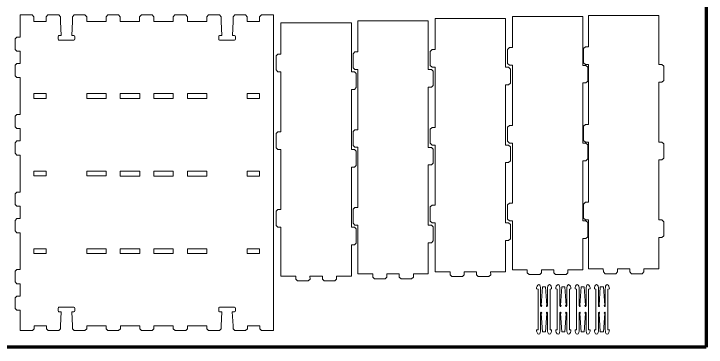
# Model space of a CAD drawing. Header units: inches. Extents: x -25 to 802, y -637 to 216.
# Drawn here: x 410 to 801.8, y -637.1 to -448.2 of the extents above; entities that cross this region are included whole.
import ezdxf

# ---------------------------------------------------------------- set-up
doc = ezdxf.new("R2010")
doc.units = ezdxf.units.IN
doc.header["$MEASUREMENT"] = 0
doc.layers.add('Layer 1', color=7, linetype='Continuous')

# ---------------------------------------------------------------- blocks, each defined once
blk = doc.blocks.new('block 31')
at = {"layer": 'Layer 1', "lineweight": 0}
blk.add_lwpolyline([(600.97, -453.32), (561.13, -453.32), (561.13, -471.01), (559.4, -471.01), (558.4, -472.01), (558.4, -480.01), (559.4, -481.01), (561.13, -481.01), (561.13, -515.07), (559.4, -515.07), (558.4, -516.07), (558.4, -524.07), (559.4, -525.07), (561.13, -525.07), (561.13, -559.13), (559.4, -559.13), (558.4, -560.13), (558.4, -568.13), (559.4, -569.13), (561.13, -569.13), (561.13, -596.83), (569.56, -596.83), (569.57, -598.56), (570.57, -599.56), (576.57, -599.56), (577.57, -598.56), (577.56, -596.83), (584.56, -596.83), (584.57, -598.56), (585.57, -599.56), (591.57, -599.56), (592.57, -598.56), (592.56, -596.83), (600.97, -596.83), (600.97, -579.14), (602.74, -579.14), (603.74, -578.14), (603.74, -570.14), (602.74, -569.14), (600.97, -569.14), (600.97, -535.08), (602.74, -535.08), (603.74, -534.08), (603.74, -526.08), (602.74, -525.08), (600.97, -525.08), (600.97, -491.02), (602.74, -491.02), (603.74, -490.02), (603.74, -482.02), (602.74, -481.02), (600.97, -481.02), (600.97, -453.32)], dxfattribs=at)
blk = doc.blocks.new('block 30')
at = {"layer": 'Layer 1'}
blk.add_blockref('block 31', (0, 0), dxfattribs=at)
blk = doc.blocks.new('block 36')
at = {"layer": 'Layer 1', "lineweight": 0}
for points in [[(428.28, -581.29), (421.32, -581.29), (421.32, -584.09), (428.28, -584.09), (428.28, -581.29)], [(462.22, -581.29), (451.22, -581.29), (451.22, -584.09), (462.22, -584.09), (462.22, -581.29)], [(481.22, -581.29), (470.22, -581.29), (470.22, -584.09), (481.22, -584.09), (481.22, -581.29)], [(500.22, -581.29), (489.22, -581.29), (489.22, -584.09), (500.22, -584.09), (500.22, -581.29)], [(519.22, -581.29), (508.22, -581.29), (508.22, -584.09), (519.22, -584.09), (519.22, -581.29)], [(549.05, -581.29), (542.04, -581.29), (542.04, -584.09), (549.05, -584.09), (549.05, -581.29)]]:
    blk.add_lwpolyline(points, dxfattribs=at)
blk = doc.blocks.new('block 37')
at = {"layer": 'Layer 1', "lineweight": 0}
for points in [[(428.28, -537.41), (421.32, -537.41), (421.32, -540.11), (428.28, -540.11), (428.28, -537.41)], [(462.22, -537.41), (451.22, -537.41), (451.22, -540.11), (462.22, -540.11), (462.22, -537.41)], [(481.22, -537.36), (470.22, -537.36), (470.22, -540.16), (481.22, -540.16), (481.22, -537.36)], [(500.22, -537.36), (489.22, -537.36), (489.22, -540.16), (500.22, -540.16), (500.22, -537.36)], [(519.22, -537.36), (508.22, -537.36), (508.22, -540.16), (519.22, -540.16), (519.22, -537.36)], [(549.05, -537.36), (542.04, -537.36), (542.04, -540.16), (549.05, -540.16), (549.05, -537.36)]]:
    blk.add_lwpolyline(points, dxfattribs=at)
blk = doc.blocks.new('block 38')
at = {"layer": 'Layer 1', "lineweight": 0}
for points in [[(428.28, -493.42), (421.32, -493.42), (421.32, -496.22), (428.28, -496.22), (428.28, -493.42)], [(462.22, -493.42), (451.22, -493.42), (451.22, -496.22), (462.22, -496.22), (462.22, -493.42)], [(481.22, -493.42), (470.22, -493.42), (470.22, -496.22), (481.22, -496.22), (481.22, -493.42)], [(500.22, -493.42), (489.22, -493.42), (489.22, -496.22), (500.22, -496.22), (500.22, -493.42)], [(519.22, -493.42), (508.22, -493.42), (508.22, -496.22), (519.22, -496.22), (519.22, -493.42)], [(549.05, -493.42), (542.04, -493.42), (542.04, -496.22), (549.05, -496.22), (549.05, -493.42)]]:
    blk.add_lwpolyline(points, dxfattribs=at)
blk = doc.blocks.new('block 35')
at = {"layer": 'Layer 1'}
for name in ['block 38', 'block 37', 'block 36']:
    blk.add_blockref(name, (0, 0), dxfattribs=at)
blk = doc.blocks.new('block 34')
at = {"layer": 'Layer 1'}
blk.add_blockref('block 35', (0, 0), dxfattribs=at)
blk = doc.blocks.new('block 33')
at = {"layer": 'Layer 1', "lineweight": 0}
blk.add_open_spline([(413.46, -616.12), (413.46, -616.12), (411.69, -616.12), (411.69, -616.12), (411.69, -616.12), (410.69, -615.12), (410.69, -615.12), (410.69, -615.12), (410.69, -609.12), (410.69, -609.12), (410.69, -609.12), (411.69, -608.12), (411.69, -608.12), (411.69, -608.12), (413.46, -608.12), (413.46, -608.12), (413.46, -608.12), (413.46, -601.12), (413.46, -601.12), (413.46, -601.12), (411.69, -601.12), (411.69, -601.12), (411.69, -601.12), (410.69, -600.12), (410.69, -600.12), (410.69, -600.12), (410.69, -594.12), (410.69, -594.12), (410.69, -594.12), (411.69, -593.12), (411.69, -593.12), (411.69, -593.12), (413.46, -593.12), (413.46, -593.12), (413.46, -593.12), (413.46, -572.25), (413.46, -572.25), (413.46, -572.25), (411.69, -572.25), (411.69, -572.25), (411.69, -572.25), (410.69, -571.25), (410.69, -571.25), (410.69, -571.25), (410.69, -565.25), (410.69, -565.25), (410.69, -565.25), (411.69, -564.25), (411.69, -564.25), (411.69, -564.25), (413.46, -564.25), (413.46, -564.25), (413.46, -564.25), (413.46, -557.25), (413.46, -557.25), (413.46, -557.25), (411.69, -557.25), (411.69, -557.25), (411.69, -557.25), (410.69, -556.25), (410.69, -556.25), (410.69, -556.25), (410.69, -550.25), (410.69, -550.25), (410.69, -550.25), (411.69, -549.25), (411.69, -549.25), (411.69, -549.25), (413.46, -549.25), (413.46, -549.25), (413.46, -549.25), (413.46, -528.27), (413.46, -528.27), (413.46, -528.27), (411.69, -528.27), (411.69, -528.27), (411.69, -528.27), (410.69, -527.27), (410.69, -527.27), (410.69, -527.27), (410.69, -521.27), (410.69, -521.27), (410.69, -521.27), (411.69, -520.27), (411.69, -520.27), (411.69, -520.27), (413.46, -520.27), (413.46, -520.27), (413.46, -520.27), (413.46, -513.27), (413.46, -513.27), (413.46, -513.27), (411.69, -513.27), (411.69, -513.27), (411.69, -513.27), (410.69, -512.27), (410.69, -512.27), (410.69, -512.27), (410.69, -506.27), (410.69, -506.27), (410.69, -506.27), (411.69, -505.27), (411.69, -505.27), (411.69, -505.27), (413.46, -505.27), (413.46, -505.27), (413.46, -505.27), (413.46, -484.4), (413.46, -484.4), (413.46, -484.4), (411.69, -484.4), (411.69, -484.4), (411.69, -484.4), (410.69, -483.4), (410.69, -483.4), (410.69, -483.4), (410.69, -477.4), (410.69, -477.4), (410.69, -477.4), (411.69, -476.4), (411.69, -476.4), (411.69, -476.4), (413.46, -476.4), (413.46, -476.4), (413.46, -476.4), (413.46, -469.4), (413.46, -469.4), (413.46, -469.4), (411.69, -469.4), (411.69, -469.4), (411.69, -469.4), (410.69, -468.4), (410.69, -468.4), (410.69, -468.4), (410.69, -462.4), (410.69, -462.4), (410.69, -462.4), (411.69, -461.4), (411.69, -461.4), (411.69, -461.4), (413.46, -461.4), (413.46, -461.4), (413.46, -461.4), (413.46, -448.88), (413.46, -448.88), (413.46, -448.88), (420.32, -448.88), (420.32, -448.88), (420.32, -448.88), (421.32, -449.88), (421.32, -449.88), (421.32, -449.88), (421.32, -452.54), (421.32, -452.54), (421.32, -452.54), (428.28, -452.54), (428.28, -452.54), (428.28, -452.54), (428.28, -449.88), (428.28, -449.88), (428.28, -449.88), (429.28, -448.88), (429.28, -448.88), (429.28, -448.88), (435.34, -448.88), (435.34, -448.88), (435.34, -448.88), (436.34, -449.88), (436.34, -449.88), (436.34, -449.88), (436.34, -452.54), (436.34, -452.54), (436.34, -452.54), (436.77, -460.53), (436.77, -460.53), (436.77, -460.53), (435.52, -460.53), (435.52, -460.53), (435.26, -460.53), (435.05, -460.87), (435.05, -461.29), (435.05, -461.29), (435.05, -462.41), (435.05, -462.41), (435.05, -462.83), (435.26, -463.17), (435.52, -463.17), (435.52, -463.17), (443.98, -463.17), (443.98, -463.17), (444.24, -463.17), (444.45, -462.83), (444.45, -462.41), (444.45, -462.41), (444.45, -461.29), (444.45, -461.29), (444.45, -460.87), (444.24, -460.53), (443.98, -460.53), (443.98, -460.53), (442.75, -460.53), (442.75, -460.53), (442.75, -460.53), (443.16, -452.54), (443.16, -452.54), (443.16, -452.54), (443.16, -449.88), (443.16, -449.88), (443.16, -449.88), (444.16, -448.88), (444.16, -448.88), (444.16, -448.88), (450.22, -448.88), (450.22, -448.88), (450.22, -448.88), (451.22, -449.88), (451.22, -449.88), (451.22, -449.88), (451.22, -452.54), (451.22, -452.54), (451.22, -452.54), (462.16, -452.54), (462.16, -452.54), (462.16, -452.54), (462.16, -449.88), (462.16, -449.88), (462.16, -449.88), (463.16, -448.88), (463.16, -448.88), (463.16, -448.88), (469.22, -448.88), (469.22, -448.88), (469.22, -448.88), (470.22, -449.88), (470.22, -449.88), (470.22, -449.88), (470.22, -452.54), (470.22, -452.54), (470.22, -452.54), (481.16, -452.54), (481.16, -452.54), (481.16, -452.54), (481.16, -449.88), (481.16, -449.88), (481.16, -449.88), (482.16, -448.88), (482.16, -448.88), (482.16, -448.88), (488.22, -448.88), (488.22, -448.88), (488.22, -448.88), (489.22, -449.88), (489.22, -449.88), (489.22, -449.88), (489.22, -452.54), (489.22, -452.54), (489.22, -452.54), (500.16, -452.54), (500.16, -452.54), (500.16, -452.54), (500.16, -449.88), (500.16, -449.88), (500.16, -449.88), (501.16, -448.88), (501.16, -448.88), (501.16, -448.88), (507.22, -448.88), (507.22, -448.88), (507.22, -448.88), (508.22, -449.88), (508.22, -449.88), (508.22, -449.88), (508.22, -452.54), (508.22, -452.54), (508.22, -452.54), (519.22, -452.54), (519.22, -452.54), (519.22, -452.54), (519.22, -449.88), (519.22, -449.88), (519.22, -449.88), (520.22, -448.88), (520.22, -448.88), (520.22, -448.88), (526.27, -448.88), (526.27, -448.88), (526.27, -448.88), (527.22, -449.88), (527.22, -449.88), (527.22, -449.88), (527.22, -452.54), (527.22, -452.54), (527.22, -452.54), (527.65, -460.53), (527.65, -460.53), (527.65, -460.53), (526.4, -460.53), (526.4, -460.53), (526.14, -460.53), (525.93, -460.87), (525.93, -461.29), (525.93, -461.29), (525.93, -462.41), (525.93, -462.41), (525.93, -462.83), (526.14, -463.17), (526.4, -463.17), (526.4, -463.17), (534.86, -463.17), (534.86, -463.17), (535.12, -463.17), (535.33, -462.83), (535.33, -462.41), (535.33, -462.41), (535.33, -461.29), (535.33, -461.29), (535.33, -460.87), (535.12, -460.53), (534.86, -460.53), (534.86, -460.53), (533.62, -460.53), (533.62, -460.53), (533.62, -460.53), (534.04, -452.54), (534.04, -452.54), (534.04, -452.54), (534.04, -449.88), (534.04, -449.88), (534.04, -449.88), (534.98, -448.88), (534.98, -448.88), (534.98, -448.88), (541.04, -448.88), (541.04, -448.88), (541.04, -448.88), (542.04, -449.88), (542.04, -449.88), (542.04, -449.88), (542.04, -452.54), (542.04, -452.54), (542.04, -452.54), (549.05, -452.54), (549.05, -452.54), (549.05, -452.54), (549.05, -449.88), (549.05, -449.88), (549.05, -449.88), (550.05, -448.88), (550.05, -448.88), (550.05, -448.88), (556.97, -448.88), (556.97, -448.88), (556.97, -448.88), (556.97, -627.7), (556.97, -627.7), (556.97, -627.7), (550.16, -627.7), (550.16, -627.7), (550.16, -627.7), (549.16, -626.7), (549.16, -626.7), (549.16, -626.7), (549.16, -625.06), (549.16, -625.06), (549.16, -625.06), (542.15, -625.06), (542.15, -625.06), (542.15, -625.06), (542.15, -626.7), (542.15, -626.7), (542.15, -626.7), (541.15, -627.7), (541.15, -627.7), (541.15, -627.7), (535.09, -627.7), (535.09, -627.7), (535.09, -627.7), (534.09, -626.7), (534.09, -626.7), (534.09, -626.7), (534.04, -624.99), (534.04, -624.99), (534.04, -624.99), (533.61, -617.07), (533.61, -617.07), (533.61, -617.07), (534.86, -617.07), (534.86, -617.07), (535.12, -617.07), (535.33, -616.73), (535.33, -616.31), (535.33, -616.31), (535.33, -615.2), (535.33, -615.2), (535.33, -614.78), (535.12, -614.44), (534.86, -614.44), (534.86, -614.44), (526.4, -614.44), (526.4, -614.44), (526.14, -614.44), (525.93, -614.78), (525.93, -615.2), (525.93, -615.2), (525.93, -616.31), (525.93, -616.31), (525.93, -616.73), (526.14, -617.07), (526.4, -617.07), (526.4, -617.07), (527.63, -617.07), (527.63, -617.07), (527.63, -617.07), (527.27, -625.06), (527.27, -625.06), (527.27, -625.06), (527.27, -626.7), (527.27, -626.7), (527.27, -626.7), (526.27, -627.7), (526.27, -627.7), (526.27, -627.7), (520.22, -627.7), (520.22, -627.7), (520.22, -627.7), (519.22, -626.7), (519.22, -626.7), (519.22, -626.7), (519.22, -625.06), (519.22, -625.06), (519.22, -625.06), (508.27, -625.06), (508.27, -625.06), (508.27, -625.06), (508.27, -626.7), (508.27, -626.7), (508.27, -626.7), (507.27, -627.7), (507.27, -627.7), (507.27, -627.7), (501.22, -627.7), (501.22, -627.7), (501.22, -627.7), (500.22, -626.7), (500.22, -626.7), (500.22, -626.7), (500.22, -625.06), (500.22, -625.06), (500.22, -625.06), (489.27, -625.06), (489.27, -625.06), (489.27, -625.06), (489.27, -626.7), (489.27, -626.7), (489.27, -626.7), (488.27, -627.7), (488.27, -627.7), (488.27, -627.7), (482.22, -627.7), (482.22, -627.7), (482.22, -627.7), (481.22, -626.7), (481.22, -626.7), (481.22, -626.7), (481.22, -625.06), (481.22, -625.06), (481.22, -625.06), (470.27, -625.06), (470.27, -625.06), (470.27, -625.06), (470.27, -626.7), (470.27, -626.7), (470.27, -626.7), (469.27, -627.7), (469.27, -627.7), (469.27, -627.7), (463.22, -627.7), (463.22, -627.7), (463.22, -627.7), (462.22, -626.7), (462.22, -626.7), (462.22, -626.7), (462.22, -625.06), (462.22, -625.06), (462.22, -625.06), (451.22, -625.06), (451.22, -625.06), (451.22, -625.06), (451.22, -626.7), (451.22, -626.7), (451.22, -626.7), (450.22, -627.7), (450.22, -627.7), (450.22, -627.7), (444.16, -627.7), (444.16, -627.7), (444.16, -627.7), (443.21, -626.7), (443.21, -626.7), (443.21, -626.7), (443.21, -625.06), (443.21, -625.06), (443.21, -625.06), (442.73, -617.07), (442.73, -617.07), (442.73, -617.07), (443.98, -617.07), (443.98, -617.07), (444.24, -617.07), (444.45, -616.73), (444.45, -616.31), (444.45, -616.31), (444.45, -615.2), (444.45, -615.2), (444.45, -614.78), (444.24, -614.44), (443.98, -614.44), (443.98, -614.44), (435.52, -614.44), (435.52, -614.44), (435.26, -614.44), (435.05, -614.78), (435.05, -615.2), (435.05, -615.2), (435.05, -616.31), (435.05, -616.31), (435.05, -616.73), (435.26, -617.07), (435.52, -617.07), (435.52, -617.07), (436.75, -617.07), (436.75, -617.07), (436.75, -617.07), (436.4, -625.06), (436.4, -625.06), (436.4, -625.06), (436.4, -626.7), (436.4, -626.7), (436.4, -626.7), (435.45, -627.7), (435.45, -627.7), (435.45, -627.7), (429.39, -627.7), (429.39, -627.7), (429.39, -627.7), (428.39, -626.7), (428.39, -626.7), (428.39, -626.7), (428.39, -625.06), (428.39, -625.06), (428.39, -625.06), (421.43, -625.06), (421.43, -625.06), (421.43, -625.06), (421.43, -626.7), (421.43, -626.7), (421.43, -626.7), (420.43, -627.7), (420.43, -627.7), (420.43, -627.7), (413.46, -627.7), (413.46, -627.7), (413.46, -627.7), (413.46, -616.12), (413.46, -616.12)], degree=3, knots=[0, 0, 0, 0, 1, 1, 1, 2, 2, 2, 3, 3, 3, 4, 4, 4, 5, 5, 5, 6, 6, 6, 7, 7, 7, 8, 8, 8, 9, 9, 9, 10, 10, 10, 11, 11, 11, 12, 12, 12, 13, 13, 13, 14, 14, 14, 15, 15, 15, 16, 16, 16, 17, 17, 17, 18, 18, 18, 19, 19, 19, 20, 20, 20, 21, 21, 21, 22, 22, 22, 23, 23, 23, 24, 24, 24, 25, 25, 25, 26, 26, 26, 27, 27, 27, 28, 28, 28, 29, 29, 29, 30, 30, 30, 31, 31, 31, 32, 32, 32, 33, 33, 33, 34, 34, 34, 35, 35, 35, 36, 36, 36, 37, 37, 37, 38, 38, 38, 39, 39, 39, 40, 40, 40, 41, 41, 41, 42, 42, 42, 43, 43, 43, 44, 44, 44, 45, 45, 45, 46, 46, 46, 47, 47, 47, 48, 48, 48, 49, 49, 49, 50, 50, 50, 51, 51, 51, 52, 52, 52, 53, 53, 53, 54, 54, 54, 55, 55, 55, 56, 56, 56, 57, 57, 57, 58, 58, 58, 59, 59, 59, 60, 60, 60, 61, 61, 61, 62, 62, 62, 63, 63, 63, 64, 64, 64, 65, 65, 65, 66, 66, 66, 67, 67, 67, 68, 68, 68, 69, 69, 69, 70, 70, 70, 71, 71, 71, 72, 72, 72, 73, 73, 73, 74, 74, 74, 75, 75, 75, 76, 76, 76, 77, 77, 77, 78, 78, 78, 79, 79, 79, 80, 80, 80, 81, 81, 81, 82, 82, 82, 83, 83, 83, 84, 84, 84, 85, 85, 85, 86, 86, 86, 87, 87, 87, 88, 88, 88, 89, 89, 89, 90, 90, 90, 91, 91, 91, 92, 92, 92, 93, 93, 93, 94, 94, 94, 95, 95, 95, 96, 96, 96, 97, 97, 97, 98, 98, 98, 99, 99, 99, 100, 100, 100, 101, 101, 101, 102, 102, 102, 103, 103, 103, 104, 104, 104, 105, 105, 105, 106, 106, 106, 107, 107, 107, 108, 108, 108, 109, 109, 109, 110, 110, 110, 111, 111, 111, 112, 112, 112, 113, 113, 113, 114, 114, 114, 115, 115, 115, 116, 116, 116, 117, 117, 117, 118, 118, 118, 119, 119, 119, 120, 120, 120, 121, 121, 121, 122, 122, 122, 123, 123, 123, 124, 124, 124, 125, 125, 125, 126, 126, 126, 127, 127, 127, 128, 128, 128, 129, 129, 129, 130, 130, 130, 131, 131, 131, 132, 132, 132, 133, 133, 133, 134, 134, 134, 135, 135, 135, 136, 136, 136, 137, 137, 137, 138, 138, 138, 139, 139, 139, 140, 140, 140, 141, 141, 141, 142, 142, 142, 143, 143, 143, 144, 144, 144, 145, 145, 145, 146, 146, 146, 147, 147, 147, 148, 148, 148, 149, 149, 149, 150, 150, 150, 151, 151, 151, 152, 152, 152, 153, 153, 153, 154, 154, 154, 155, 155, 155, 156, 156, 156, 157, 157, 157, 158, 158, 158, 159, 159, 159, 160, 160, 160, 161, 161, 161, 162, 162, 162, 163, 163, 163, 164, 164, 164, 165, 165, 165, 166, 166, 166, 167, 167, 167, 168, 168, 168, 169, 169, 169, 170, 170, 170, 171, 171, 171, 172, 172, 172, 173, 173, 173, 174, 174, 174, 175, 175, 175, 176, 176, 176, 177, 177, 177, 178, 178, 178, 179, 179, 179, 180, 180, 180, 181, 181, 181, 182, 182, 182, 183, 183, 183, 184, 184, 184, 185, 185, 185, 186, 186, 186, 187, 187, 187, 188, 188, 188, 188], dxfattribs=at)
at = {"layer": 'Layer 1'}
blk.add_blockref('block 34', (0, 0), dxfattribs=at)
blk = doc.blocks.new('block 32')
at = {"layer": 'Layer 1'}
blk.add_blockref('block 33', (0, 0), dxfattribs=at)
blk = doc.blocks.new('block 39')
at = {"layer": 'Layer 1', "lineweight": 0}
blk.add_lwpolyline([(644.5, -452.12), (604.65, -452.12), (604.65, -469.81), (602.93, -469.81), (601.93, -470.81), (601.93, -478.81), (602.93, -479.81), (604.65, -479.81), (604.65, -513.87), (602.93, -513.87), (601.93, -514.87), (601.93, -522.87), (602.93, -523.87), (604.65, -523.87), (604.65, -557.93), (602.93, -557.93), (601.93, -558.93), (601.93, -566.93), (602.93, -567.93), (604.65, -567.93), (604.65, -595.63), (613.08, -595.63), (613.1, -597.36), (614.1, -598.36), (620.1, -598.36), (621.1, -597.36), (621.08, -595.63), (628.08, -595.63), (628.1, -597.36), (629.1, -598.36), (635.1, -598.36), (636.1, -597.36), (636.08, -595.63), (644.5, -595.63), (644.5, -577.94), (646.27, -577.94), (647.26, -576.94), (647.26, -568.94), (646.27, -567.94), (644.5, -567.94), (644.5, -533.88), (646.27, -533.88), (647.26, -532.88), (647.26, -524.88), (646.27, -523.88), (644.5, -523.88), (644.5, -489.81), (646.27, -489.81), (647.26, -488.81), (647.26, -480.81), (646.27, -479.81), (644.5, -479.81), (644.5, -452.12)], dxfattribs=at)
blk = doc.blocks.new('block 40')
at = {"layer": 'Layer 1', "lineweight": 0}
blk.add_lwpolyline([(688.22, -450.8), (648.38, -450.8), (648.38, -468.5), (646.66, -468.5), (645.66, -469.5), (645.66, -477.5), (646.66, -478.5), (648.38, -478.5), (648.38, -512.56), (646.66, -512.56), (645.66, -513.56), (645.66, -521.56), (646.66, -522.56), (648.38, -522.56), (648.38, -556.62), (646.66, -556.62), (645.66, -557.62), (645.66, -565.62), (646.66, -566.62), (648.38, -566.62), (648.38, -594.32), (656.81, -594.32), (656.82, -596.05), (657.82, -597.05), (663.82, -597.05), (664.82, -596.05), (664.81, -594.32), (671.81, -594.32), (671.82, -596.05), (672.82, -597.05), (678.82, -597.05), (679.82, -596.05), (679.81, -594.32), (688.22, -594.32), (688.22, -576.63), (689.99, -576.63), (690.99, -575.63), (690.99, -567.63), (689.99, -566.63), (688.22, -566.63), (688.22, -532.56), (689.99, -532.56), (690.99, -531.56), (690.99, -523.56), (689.99, -522.56), (688.22, -522.56), (688.22, -488.5), (689.99, -488.5), (690.99, -487.5), (690.99, -479.5), (689.99, -478.5), (688.22, -478.5), (688.22, -450.8)], dxfattribs=at)
blk = doc.blocks.new('block 41')
at = {"layer": 'Layer 1', "lineweight": 0}
blk.add_lwpolyline([(731.95, -449.72), (692.11, -449.72), (692.11, -467.41), (690.39, -467.41), (689.39, -468.41), (689.39, -476.41), (690.39, -477.41), (692.11, -477.41), (692.11, -511.47), (690.39, -511.47), (689.39, -512.47), (689.39, -520.47), (690.39, -521.47), (692.11, -521.47), (692.11, -555.53), (690.39, -555.53), (689.39, -556.53), (689.39, -564.53), (690.39, -565.53), (692.11, -565.53), (692.11, -593.23), (700.54, -593.23), (700.55, -594.96), (701.55, -595.96), (707.55, -595.96), (708.55, -594.96), (708.54, -593.23), (715.54, -593.23), (715.55, -594.96), (716.55, -595.96), (722.55, -595.96), (723.55, -594.96), (723.54, -593.23), (731.95, -593.23), (731.95, -575.54), (733.72, -575.54), (734.72, -574.54), (734.72, -566.54), (733.72, -565.54), (731.95, -565.54), (731.95, -531.48), (733.72, -531.48), (734.72, -530.48), (734.72, -522.48), (733.72, -521.48), (731.95, -521.48), (731.95, -487.42), (733.72, -487.42), (734.72, -486.42), (734.72, -478.42), (733.72, -477.42), (731.95, -477.42), (731.95, -449.72)], dxfattribs=at)
blk = doc.blocks.new('block 42')
at = {"layer": 'Layer 1', "lineweight": 0}
for points in [[(711.96, -613.75), (711.96, -604.08), (712, -603.32), (712.16, -602.53), (712.48, -601.91), (713.03, -601.66), (713.6, -601.92), (714, -602.54), (714.22, -603.34), (714.3, -604.1), (713.44, -604.17), (713.44, -627.19), (714.29, -627.27), (714.22, -628.03), (714, -628.82), (713.6, -629.45), (713.03, -629.7), (712.48, -629.45), (712.16, -628.83), (712, -628.05), (711.96, -627.29), (711.96, -617.62), (711.87, -617.4), (711.65, -617.31), (711.42, -617.4), (711.33, -617.62), (711.42, -617.84), (711.65, -617.94), (710.93, -628.49), (709.13, -628.49), (708.41, -617.94), (708.64, -617.84), (708.73, -617.62), (708.64, -617.4), (708.41, -617.31), (708.19, -617.4), (708.1, -617.62), (708.1, -627.29), (708.06, -628.05), (707.9, -628.83), (707.58, -629.45), (707.03, -629.7), (706.46, -629.45), (706.06, -628.82), (705.84, -628.03), (705.77, -627.27), (706.62, -627.19), (706.62, -604.17), (705.77, -604.1), (705.84, -603.34), (706.06, -602.54), (706.46, -601.92), (707.03, -601.66), (707.58, -601.91), (707.9, -602.53), (708.06, -603.32), (708.1, -604.08), (708.1, -613.75), (708.19, -613.97), (708.41, -614.06), (708.64, -613.97), (708.73, -613.75), (708.64, -613.52), (708.41, -613.43), (709.13, -602.88), (710.93, -602.88), (711.65, -613.43), (711.42, -613.52), (711.33, -613.75), (711.42, -613.97), (711.65, -614.06), (711.87, -613.97), (711.96, -613.75)], [(722.87, -613.75), (722.87, -604.08), (722.91, -603.32), (723.07, -602.53), (723.39, -601.91), (723.93, -601.66), (724.51, -601.92), (724.9, -602.54), (725.13, -603.34), (725.2, -604.1), (724.35, -604.17), (724.35, -627.19), (725.2, -627.27), (725.13, -628.03), (724.9, -628.82), (724.51, -629.45), (723.93, -629.7), (723.39, -629.45), (723.06, -628.83), (722.91, -628.05), (722.87, -627.29), (722.87, -617.62), (722.77, -617.4), (722.55, -617.31), (722.33, -617.4), (722.24, -617.62), (722.33, -617.84), (722.56, -617.94), (721.84, -628.49), (720.04, -628.49), (719.32, -617.94), (719.54, -617.84), (719.64, -617.62), (719.54, -617.4), (719.32, -617.31), (719.1, -617.4), (719.01, -617.62), (719.01, -627.29), (718.97, -628.05), (718.81, -628.83), (718.49, -629.45), (717.94, -629.7), (717.37, -629.45), (716.97, -628.82), (716.75, -628.03), (716.67, -627.27), (717.53, -627.19), (717.53, -604.17), (716.67, -604.1), (716.75, -603.34), (716.97, -602.54), (717.37, -601.92), (717.94, -601.66), (718.49, -601.91), (718.81, -602.53), (718.97, -603.32), (719.01, -604.08), (719.01, -613.75), (719.1, -613.97), (719.32, -614.06), (719.54, -613.97), (719.64, -613.75), (719.54, -613.52), (719.32, -613.43), (720.04, -602.88), (721.84, -602.88), (722.55, -613.43), (722.33, -613.52), (722.24, -613.75), (722.33, -613.97), (722.55, -614.06), (722.78, -613.97), (722.87, -613.75)], [(733.78, -613.75), (733.78, -604.08), (733.82, -603.32), (733.97, -602.53), (734.3, -601.91), (734.84, -601.66), (735.42, -601.92), (735.81, -602.54), (736.04, -603.34), (736.11, -604.1), (735.26, -604.17), (735.26, -627.19), (736.11, -627.27), (736.04, -628.03), (735.81, -628.82), (735.42, -629.45), (734.84, -629.7), (734.3, -629.45), (733.97, -628.83), (733.82, -628.05), (733.78, -627.29), (733.78, -617.62), (733.68, -617.4), (733.46, -617.31), (733.24, -617.4), (733.15, -617.62), (733.24, -617.84), (733.46, -617.94), (732.75, -628.49), (730.94, -628.49), (730.23, -617.94), (730.45, -617.84), (730.54, -617.62), (730.45, -617.4), (730.23, -617.31), (730.01, -617.4), (729.91, -617.62), (729.91, -627.29), (729.87, -628.05), (729.72, -628.83), (729.39, -629.45), (728.85, -629.7), (728.27, -629.45), (727.88, -628.82), (727.65, -628.03), (727.58, -627.27), (728.44, -627.19), (728.44, -604.17), (727.58, -604.1), (727.65, -603.34), (727.88, -602.54), (728.27, -601.92), (728.85, -601.66), (729.4, -601.91), (729.72, -602.53), (729.88, -603.32), (729.92, -604.08), (729.92, -613.75), (730.01, -613.97), (730.23, -614.06), (730.45, -613.97), (730.54, -613.75), (730.45, -613.52), (730.23, -613.43), (730.94, -602.88), (732.75, -602.88), (733.46, -613.43), (733.24, -613.52), (733.15, -613.75), (733.24, -613.97), (733.46, -614.06), (733.68, -613.97), (733.78, -613.75)], [(744.68, -613.75), (744.68, -604.08), (744.73, -603.32), (744.88, -602.53), (745.21, -601.91), (745.75, -601.66), (746.33, -601.92), (746.72, -602.54), (746.95, -603.34), (747.02, -604.1), (746.16, -604.17), (746.16, -627.19), (747.02, -627.27), (746.95, -628.03), (746.72, -628.82), (746.33, -629.45), (745.75, -629.7), (745.2, -629.45), (744.88, -628.83), (744.72, -628.05), (744.68, -627.29), (744.68, -617.62), (744.59, -617.4), (744.37, -617.31), (744.15, -617.4), (744.06, -617.62), (744.15, -617.84), (744.37, -617.94), (743.66, -628.49), (741.85, -628.49), (741.14, -617.94), (741.36, -617.84), (741.45, -617.62), (741.36, -617.4), (741.14, -617.31), (740.92, -617.4), (740.82, -617.62), (740.82, -627.29), (740.78, -628.05), (740.63, -628.83), (740.3, -629.45), (739.76, -629.7), (739.18, -629.45), (738.79, -628.82), (738.56, -628.03), (738.49, -627.27), (739.34, -627.19), (739.34, -604.17), (738.49, -604.1), (738.56, -603.34), (738.79, -602.54), (739.18, -601.92), (739.76, -601.66), (740.3, -601.91), (740.63, -602.53), (740.78, -603.32), (740.82, -604.08), (740.82, -613.75), (740.92, -613.97), (741.14, -614.06), (741.36, -613.97), (741.45, -613.75), (741.36, -613.52), (741.14, -613.43), (741.85, -602.88), (743.66, -602.88), (744.37, -613.43), (744.15, -613.52), (744.06, -613.75), (744.15, -613.97), (744.37, -614.06), (744.59, -613.97), (744.68, -613.75)]]:
    blk.add_lwpolyline(points, dxfattribs=at)
blk = doc.blocks.new('block 51')
at = {"layer": 'Layer 1', "lineweight": 0}
blk.add_lwpolyline([(774.98, -449.22), (735.14, -449.22), (735.14, -466.91), (733.42, -466.91), (732.42, -467.91), (732.42, -475.91), (733.42, -476.91), (735.14, -476.91), (735.14, -510.97), (733.42, -510.97), (732.42, -511.97), (732.42, -519.97), (733.42, -520.97), (735.14, -520.97), (735.14, -555.03), (733.42, -555.03), (732.42, -556.03), (732.42, -564.03), (733.42, -565.03), (735.14, -565.03), (735.14, -592.73), (743.57, -592.73), (743.58, -594.46), (744.58, -595.46), (750.58, -595.46), (751.58, -594.46), (751.57, -592.73), (758.57, -592.73), (758.58, -594.46), (759.58, -595.46), (765.58, -595.46), (766.58, -594.46), (766.57, -592.73), (774.98, -592.73), (774.98, -575.04), (776.75, -575.04), (777.75, -574.04), (777.75, -566.04), (776.75, -565.04), (774.98, -565.04), (774.98, -530.98), (776.75, -530.98), (777.75, -529.98), (777.75, -521.98), (776.75, -520.98), (774.98, -520.98), (774.98, -486.92), (776.75, -486.92), (777.75, -485.92), (777.75, -477.92), (776.75, -476.92), (774.98, -476.92), (774.98, -449.22)], dxfattribs=at)

msp = doc.modelspace()

# ---------------------------------------------------------------- linework, layer by layer
at = {"layer": 'Layer 1', "color": 142, "lineweight": 106, "true_color": 0x009ee3}
msp.add_lwpolyline([(801.76, -637.09), (-16.02, -637.09), (-16.02, -157.1), (801.76, -157.1), (801.76, -637.09)], dxfattribs=at)

# ---------------------------------------------------------------- block references
at = {"layer": 'Layer 1'}
for name in ['block 32', 'block 41', 'block 51', 'block 30', 'block 39', 'block 40', 'block 42']:
    msp.add_blockref(name, (0, 0), dxfattribs=at)

doc.saveas('drawing.dxf')
